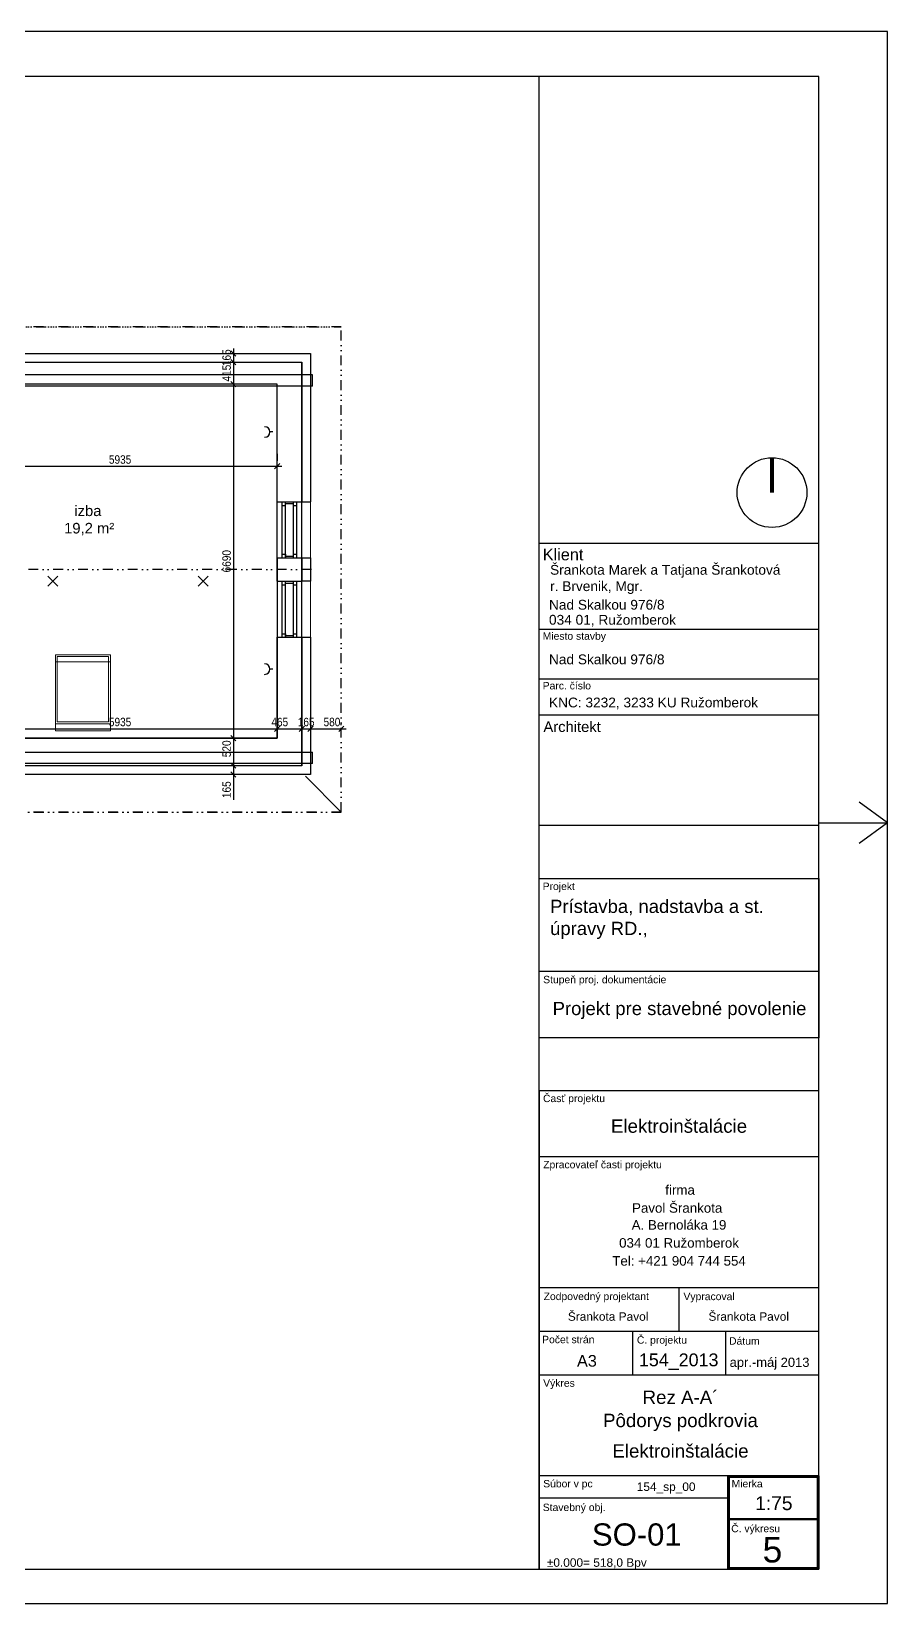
# Model space of a CAD drawing. Header units: millimetres. Extents: x 0 to 97365, y 0 to 29700.
# Drawn here: x 81189 to 97365, y 0 to 29700 of the extents above; entities that cross this region are included whole.
import ezdxf
from ezdxf.enums import TextEntityAlignment as Align
from ezdxf.lldxf.tags import DXFTag

# ---------------------------------------------------------------- set-up
doc = ezdxf.new("R2010")
doc.units = ezdxf.units.MM
doc.linetypes.add('DIVIDE2', pattern=[0.625, 0.25, -0.125, 0, -0.125, 0, -0.125])
for name, color, linetype in [('budovy', 3, 'Continuous'), ('EL_SVE', 52, 'Continuous'), ('EL_ZAS', 84, 'Continuous'), ('KOTY', 96, 'Continuous'), ('MUR_POH', 64, 'Continuous'), ('MUR_REZ', 3, 'Continuous'), ('OCE-POH', 151, 'Continuous'), ('POP', 7, 'Continuous'), ('POP_100', 8, 'Continuous'), ('POP_TXT', 7, 'Continuous'), ('RAM_100', 160, 'Continuous'), ('SAD_REZ', 9, 'Continuous'), ('TXT_50_MIESTN', 7, 'Continuous')]:
    doc.layers.add(name, color=color, linetype=linetype)
doc.layers.add('NOVE_MUR_YTONG', color=8, linetype='Continuous', lineweight=5)
doc.layers.add('zariadenie_INTERIER_hr_0_15', color=8, linetype='Continuous', lineweight=15)
doc.styles.add('ARIAL', font='ARIAL.TTF', dxfattribs={"height": 250})
doc.styles.add('ROMANS', font='ARIAL.TTF', dxfattribs={"width": 0.85})
doc.styles.add('txt', font='ARIAL.TTF', dxfattribs={"height": 0.2})
tags = doc.linetypes.add('DASHDOT', pattern=[25.4, 12.7, -6.35, 0, -6.35]).pattern_tags.tags
tags[10:11] = [DXFTag(74, 4), DXFTag(75, 0), DXFTag(340, '0'), DXFTag(46, 1.0), DXFTag(50, 0.0), DXFTag(44, 0.0), DXFTag(45, 0.0)]
tags[8:9] = [DXFTag(74, 4), DXFTag(75, 0), DXFTag(340, '0'), DXFTag(46, 1.0), DXFTag(50, 0.0), DXFTag(44, 0.0), DXFTag(45, 0.0)]
tags[6:7] = [DXFTag(74, 4), DXFTag(75, 0), DXFTag(340, '0'), DXFTag(46, 1.0), DXFTag(50, 0.0), DXFTag(44, 0.0), DXFTag(45, 0.0)]
tags[4:5] = [DXFTag(74, 4), DXFTag(75, 0), DXFTag(340, '0'), DXFTag(46, 1.0), DXFTag(50, 0.0), DXFTag(44, 0.0), DXFTag(45, 0.0)]
doc.dimstyles.new('PAJO1-studia', dxfattribs={"dimtxt": 160, "dimasz": 100, "dimexe": 100, "dimexo": 250, "dimgap": 45, "dimtad": 1, "dimdec": 0, "dimrnd": 5, "dimtxsty": 'ROMANS', "dimblk": 'OBLIQUE', "dimcen": 200, "dimdle": 90, "dimadec": 0, "dimazin": 0, "dimtfac": 1, "dimtdec": 0, "dimtmove": 1, "dimatfit": 3, "dimfxl": 0, "dimarcsym": 0})

# ---------------------------------------------------------------- blocks, each defined once
blk = doc.blocks.new('Z_RAM_A_3_hp 1220')
at = {"layer": 'POP', "linetype": 'Continuous'}
blk.add_lwpolyline([(-288.5, -408), (-6.5, -408), (-6.5, -13), (-288.5, -13)], close=True, dxfattribs=at)
at = {"layer": 'RAM_100', "linetype": 'Continuous'}
for p, q in [((-147.5, 0), (-151.4, -5.38)), ((-147.5, -13), (-147.5, 0)), ((-147.5, 0), (-143.6, -5.38))]:
    blk.add_line(p, q, dxfattribs=at)
for points in [[(-297, -420), (0, -420), (0, 0), (-297, 0)], [(-288.5, -13), (-288.5, -408), (-6.5, -408), (-6.5, -13)]]:
    blk.add_lwpolyline(points, close=True, dxfattribs=at)
blk = doc.blocks.new('zasuvka')
at = {"layer": 'EL_ZAS', "color": 3}
blk.add_line((17552036, 14178800), (17552016, 14178800), dxfattribs=at)
blk.add_arc((17551979, 14178800), 37.1, 270, 90, dxfattribs=at)
blk = doc.blocks.new('_OBLIQUE')
at = {"color": 0, "linetype": 'ByBlock'}
blk.add_line((-0.5, -0.5), (0.5, 0.5), dxfattribs=at)
blk = doc.blocks.new('*D15')
at = {"layer": 'Defpoints', "color": 0}
for p in [(79898, 21471), (85831, 21485), (85831, 21471)]:
    blk.add_point(p, dxfattribs=at)
at = {"layer": 'KOTY', "color": 0, "lineweight": -2}
for p, q in [((79898, 21721), (79898, 21585)), ((85831, 21721), (85831, 21585)), ((79808, 21485), (85921, 21485))]:
    blk.add_line(p, q, dxfattribs=at)
at = {"layer": 'KOTY', "color": 0, "lineweight": -2, "xscale": 100, "yscale": 100, "zscale": 100, "rotation": 180}
blk.add_blockref('_OBLIQUE', (79898, 21485), dxfattribs=at)
at = {"layer": 'KOTY', "color": 0, "lineweight": -2, "xscale": 100, "yscale": 100, "zscale": 100}
blk.add_blockref('_OBLIQUE', (85831, 21485), dxfattribs=at)
at = {"layer": 'KOTY', "color": 0, "insert": (82864, 21612), "char_height": 160, "attachment_point": 5, "style": 'ROMANS'}
blk.add_mtext('5935', dxfattribs=at)
blk = doc.blocks.new('*D16')
at = {"layer": 'Defpoints', "color": 0}
for p in [(85164, 23618), (85004, 23453), (85164, 23453)]:
    blk.add_point(p, dxfattribs=at)
at = {"layer": 'KOTY', "color": 0, "lineweight": -2}
for p, q in [((84914, 23618), (84904, 23618)), ((85004, 23708), (85004, 23363)), ((84914, 23453), (84904, 23453))]:
    blk.add_line(p, q, dxfattribs=at)
at = {"layer": 'KOTY', "color": 0, "lineweight": -2, "xscale": 100, "yscale": 100, "zscale": 100}
for p, rotation in [((85004, 23618), 90), ((85004, 23453), 270)]:
    blk.add_blockref('_OBLIQUE', p, dxfattribs=dict(at, rotation=rotation))
at = {"layer": 'KOTY', "color": 0, "insert": (84877, 23536), "char_height": 160, "attachment_point": 5, "rotation": 90, "style": 'ROMANS'}
blk.add_mtext('165', dxfattribs=at)
blk = doc.blocks.new('*D17')
at = {"layer": 'Defpoints', "color": 0}
for p in [(85164, 23453), (85004, 23037), (85164, 23037)]:
    blk.add_point(p, dxfattribs=at)
at = {"layer": 'KOTY', "color": 0, "lineweight": -2}
for p, q in [((85004, 23543), (85004, 22947)), ((84914, 23453), (84904, 23453)), ((84914, 23037), (84904, 23037))]:
    blk.add_line(p, q, dxfattribs=at)
at = {"layer": 'KOTY', "color": 0, "lineweight": -2, "xscale": 100, "yscale": 100, "zscale": 100}
for p, rotation in [((85004, 23453), 90), ((85004, 23037), 270)]:
    blk.add_blockref('_OBLIQUE', p, dxfattribs=dict(at, rotation=rotation))
at = {"layer": 'KOTY', "color": 0, "insert": (84877, 23245), "char_height": 160, "attachment_point": 5, "rotation": 90, "style": 'ROMANS'}
blk.add_mtext('415', dxfattribs=at)
blk = doc.blocks.new('*D18')
at = {"layer": 'Defpoints', "color": 0}
for p in [(85164, 23037), (85004, 16347), (85164, 16347)]:
    blk.add_point(p, dxfattribs=at)
at = {"layer": 'KOTY', "color": 0, "lineweight": -2}
for p, q in [((84914, 23037), (84904, 23037)), ((85004, 23127), (85004, 16257)), ((84914, 16347), (84904, 16347))]:
    blk.add_line(p, q, dxfattribs=at)
at = {"layer": 'KOTY', "color": 0, "lineweight": -2, "xscale": 100, "yscale": 100, "zscale": 100}
for p, rotation in [((85004, 23037), 90), ((85004, 16347), 270)]:
    blk.add_blockref('_OBLIQUE', p, dxfattribs=dict(at, rotation=rotation))
at = {"layer": 'KOTY', "color": 0, "insert": (84877, 19692), "char_height": 160, "attachment_point": 5, "rotation": 90, "style": 'ROMANS'}
blk.add_mtext('6690', dxfattribs=at)
blk = doc.blocks.new('*D19')
at = {"layer": 'Defpoints', "color": 0}
for p in [(85164, 16347), (85004, 15829), (85164, 15829)]:
    blk.add_point(p, dxfattribs=at)
at = {"layer": 'KOTY', "color": 0, "lineweight": -2}
for p, q in [((84914, 16347), (84904, 16347)), ((85004, 16437), (85004, 15739)), ((84914, 15829), (84904, 15829))]:
    blk.add_line(p, q, dxfattribs=at)
at = {"layer": 'KOTY', "color": 0, "lineweight": -2, "xscale": 100, "yscale": 100, "zscale": 100}
for p, rotation in [((85004, 16347), 90), ((85004, 15829), 270)]:
    blk.add_blockref('_OBLIQUE', p, dxfattribs=dict(at, rotation=rotation))
at = {"layer": 'KOTY', "color": 0, "insert": (84877, 16148), "char_height": 160, "attachment_point": 5, "rotation": 90, "style": 'ROMANS'}
blk.add_mtext('520', dxfattribs=at)
blk = doc.blocks.new('*D20')
at = {"layer": 'Defpoints', "color": 0}
for p in [(85164, 15829), (85004, 15664), (85164, 15664)]:
    blk.add_point(p, dxfattribs=at)
at = {"layer": 'KOTY', "color": 0, "lineweight": -2}
for p, q in [((84914, 15829), (84904, 15829)), ((85004, 15919), (85004, 15664)), ((84914, 15664), (84904, 15664)), ((85004, 15664), (85004, 15186))]:
    blk.add_line(p, q, dxfattribs=at)
at = {"layer": 'KOTY', "color": 0, "lineweight": -2, "xscale": 100, "yscale": 100, "zscale": 100}
for p, rotation in [((85004, 15829), 90), ((85004, 15664), 270)]:
    blk.add_blockref('_OBLIQUE', p, dxfattribs=dict(at, rotation=rotation))
at = {"layer": 'KOTY', "color": 0, "insert": (84877, 15375), "char_height": 160, "attachment_point": 5, "rotation": 90, "style": 'ROMANS'}
blk.add_mtext('165', dxfattribs=at)
blk = doc.blocks.new('*D44')
at = {"layer": 'Defpoints', "color": 0}
for p in [(79898, 16347), (85831, 16526), (85831, 16347)]:
    blk.add_point(p, dxfattribs=at)
at = {"layer": 'KOTY', "color": 0, "lineweight": -2}
for p, q in [((79808, 16526), (85921, 16526)), ((79898, 16597), (79898, 16626)), ((85831, 16597), (85831, 16626))]:
    blk.add_line(p, q, dxfattribs=at)
at = {"layer": 'KOTY', "color": 0, "lineweight": -2, "xscale": 100, "yscale": 100, "zscale": 100, "rotation": 180}
blk.add_blockref('_OBLIQUE', (79898, 16526), dxfattribs=at)
at = {"layer": 'KOTY', "color": 0, "lineweight": -2, "xscale": 100, "yscale": 100, "zscale": 100}
blk.add_blockref('_OBLIQUE', (85831, 16526), dxfattribs=at)
at = {"layer": 'KOTY', "color": 0, "insert": (82864, 16653), "char_height": 160, "attachment_point": 5, "style": 'ROMANS'}
blk.add_mtext('5935', dxfattribs=at)
blk = doc.blocks.new('*D45')
at = {"layer": 'Defpoints', "color": 0}
for p in [(85831, 16347), (86298, 16526), (86298, 16347)]:
    blk.add_point(p, dxfattribs=at)
at = {"layer": 'KOTY', "color": 0, "lineweight": -2}
for p, q in [((85741, 16526), (86388, 16526)), ((85831, 16597), (85831, 16626)), ((86298, 16597), (86298, 16626))]:
    blk.add_line(p, q, dxfattribs=at)
at = {"layer": 'KOTY', "color": 0, "lineweight": -2, "xscale": 100, "yscale": 100, "zscale": 100, "rotation": 180}
blk.add_blockref('_OBLIQUE', (85831, 16526), dxfattribs=at)
at = {"layer": 'KOTY', "color": 0, "lineweight": -2, "xscale": 100, "yscale": 100, "zscale": 100}
blk.add_blockref('_OBLIQUE', (86298, 16526), dxfattribs=at)
at = {"layer": 'KOTY', "color": 0, "insert": (85881, 16653), "char_height": 160, "attachment_point": 5, "style": 'ROMANS'}
blk.add_mtext('465', dxfattribs=at)
blk = doc.blocks.new('*D46')
at = {"layer": 'Defpoints', "color": 0}
for p in [(86298, 16347), (86462, 16526), (86462, 16347)]:
    blk.add_point(p, dxfattribs=at)
at = {"layer": 'KOTY', "color": 0, "lineweight": -2}
for p, q in [((86208, 16526), (86552, 16526)), ((86298, 16597), (86298, 16626)), ((86462, 16597), (86462, 16626))]:
    blk.add_line(p, q, dxfattribs=at)
at = {"layer": 'KOTY', "color": 0, "lineweight": -2, "xscale": 100, "yscale": 100, "zscale": 100, "rotation": 180}
blk.add_blockref('_OBLIQUE', (86298, 16526), dxfattribs=at)
at = {"layer": 'KOTY', "color": 0, "lineweight": -2, "xscale": 100, "yscale": 100, "zscale": 100}
blk.add_blockref('_OBLIQUE', (86462, 16526), dxfattribs=at)
at = {"layer": 'KOTY', "color": 0, "insert": (86380, 16653), "char_height": 160, "attachment_point": 5, "style": 'ROMANS'}
blk.add_mtext('165', dxfattribs=at)
blk = doc.blocks.new('*D47')
at = {"layer": 'Defpoints', "color": 0}
for p in [(86462, 16347), (87044, 16526), (87044, 16347)]:
    blk.add_point(p, dxfattribs=at)
at = {"layer": 'KOTY', "color": 0, "lineweight": -2}
for p, q in [((86372, 16526), (87134, 16526)), ((86462, 16597), (86462, 16626)), ((87044, 16597), (87044, 16626))]:
    blk.add_line(p, q, dxfattribs=at)
at = {"layer": 'KOTY', "color": 0, "lineweight": -2, "xscale": 100, "yscale": 100, "zscale": 100, "rotation": 180}
blk.add_blockref('_OBLIQUE', (86462, 16526), dxfattribs=at)
at = {"layer": 'KOTY', "color": 0, "lineweight": -2, "xscale": 100, "yscale": 100, "zscale": 100}
blk.add_blockref('_OBLIQUE', (87044, 16526), dxfattribs=at)
at = {"layer": 'KOTY', "color": 0, "insert": (86867, 16653), "char_height": 160, "attachment_point": 5, "style": 'ROMANS'}
blk.add_mtext('580', dxfattribs=at)

msp = doc.modelspace()

# ---------------------------------------------------------------- linework, layer by layer
at = {"layer": 'budovy', "color": 8}
for points in [[(85831.1, 20813.5), (85831.1, 23037.2), (79897.7, 23037.2), (79897.7, 19417.8)], [(85831.1, 19313.2), (85831.1, 19756.4)], [(77349.6, 14846.5), (78751.1, 14846.5), (78751.1, 16346.5), (85831.1, 16346.5), (85831.1, 18256.1)]]:
    msp.add_lwpolyline(points, dxfattribs=at)
at = {"layer": 'EL_SVE', "color": 3}
for p, q in [((81688.9, 19218.9), (81500.3, 19407.5)), ((81500.3, 19218.9), (81688.9, 19407.5)), ((84525.4, 19218.9), (84336.8, 19407.5)), ((84336.8, 19218.9), (84525.4, 19407.5))]:
    msp.add_line(p, q, dxfattribs=at)
at = {"layer": 'MUR_POH', "color": 8}
for p, q in [((86497.7, 23214.1), (63231.1, 23214.1)), ((86497.7, 23000.7), (63231.1, 23000.7)), ((86297.7, 19756.4), (86297.7, 19313.2)), ((86297.7, 15829.5), (86297.7, 18256.1)), ((78807.7, 16081.7), (86497.7, 16081.7)), ((86497.7, 15868.3), (79021.1, 15868.3))]:
    msp.add_line(p, q, dxfattribs=at)
at = {"layer": 'MUR_POH'}
msp.add_lwpolyline([(56565, 28850), (56565, 650), (90785, 650), (90785, 28850)], close=True, dxfattribs=at)
at = {"layer": 'MUR_POH', "color": 8, "linetype": 'DIVIDE2', "ltscale": 750}
for points in [[(62991.4, 14951.5), (73346.7, 14951.5), (73346.7, 13416.1), (80295.4, 13416.1), (80295.4, 14951.5), (87043.8, 14951.5), (87043.8, 24118.1), (62991.4, 24118.1), (62991.4, 14951.5)], [(87043.8, 14951.5), (80295.4, 14951.5), (80295.4, 13416.1), (73346.7, 13416.1), (73346.7, 14951.5), (62991.4, 14951.5), (62991.4, 24118.1), (87043.8, 24118.1)], [(86477.7, 19534.8), (62991.4, 19534.8)]]:
    msp.add_lwpolyline(points, dxfattribs=at)
at = {"layer": 'MUR_POH', "color": 8}
for points in [[(63936.4, 20813.5), (63936.4, 22986.8), (63936.4, 23453.5), (86297.7, 23453.5), (86297.7, 20813.5)], [(85831.1, 19756.4), (85831.1, 20813.5)], [(86297.7, 19756.4), (86297.7, 20813.5)], [(85831.1, 19313.2), (85831.1, 18256.1)], [(86297.7, 18256.1), (86297.7, 19313.2)]]:
    msp.add_lwpolyline(points, dxfattribs=at)
at = {"layer": 'MUR_POH', "color": 8, "flags": 128}
for points in [[(86497.7, 23000.7), (86497.7, 23214.1)], [(86297.7, 18256.1), (86297.7, 15828.5), (79084.4, 15828.5), (79084.4, 14196.1), (79021.1, 14196.1)], [(86497.7, 15868.3), (86497.7, 16081.7)]]:
    msp.add_lwpolyline(points, dxfattribs=at)
at = {"layer": 'MUR_POH', "color": 8, "linetype": 'DASHDOT', "ltscale": 10}
msp.add_lwpolyline([(87043.8, 14951.5), (86364.4, 15630.9)], dxfattribs=at)
at = {"layer": 'MUR_REZ', "color": 8}
for p, q in [((86297.7, 20813.5), (86297.7, 23453.5)), ((86297.7, 19313.2), (86297.7, 19806.8)), ((86462.4, 19756.4), (86462.4, 19313.2))]:
    msp.add_line(p, q, dxfattribs=at)
for points in [[(63771.7, 20813.5), (63771.7, 22986.8), (63771.7, 23618.1), (86462.4, 23618.1), (86462.4, 20813.5)], [(63936.4, 20813.5), (63936.4, 22986.8), (63936.4, 22986.8), (63936.4, 23453.5), (86297.7, 23453.5), (86297.7, 20813.5)], [(85831.1, 20813.5), (86297.7, 20813.5)], [(86297.7, 20813.5), (86462.4, 20813.5)], [(85831.1, 19756.4), (85831.1, 19313.2)], [(85831.1, 19756.4), (86297.7, 19756.4)], [(86297.7, 19756.4), (86297.7, 19313.2)], [(86297.7, 19756.4), (86297.7, 19313.2)], [(85831.1, 19313.2), (86297.7, 19313.2)], [(85831.1, 18256.1), (85831.1, 16346.5), (78751.1, 16346.5), (78751.1, 16213.2)], [(86462.4, 18256.1), (86462.4, 15663.9), (79249.1, 15663.9), (79249.1, 14031.5), (79021.1, 14031.5)], [(85831.1, 18256.1), (86297.7, 18256.1)], [(86297.7, 18256.1), (86462.4, 18256.1)]]:
    msp.add_lwpolyline(points, dxfattribs=at)
at = {"layer": 'MUR_REZ', "color": 8, "flags": 128}
for points in [[(86297.7, 19756.4), (86462.4, 19756.4)], [(86462.4, 19313.2), (86297.7, 19313.2)]]:
    msp.add_lwpolyline(points, dxfattribs=at)
at = {"layer": 'NOVE_MUR_YTONG'}
msp.add_lwpolyline([(86462.4, 20813.5), (86462.4, 18256.1)], dxfattribs=at)
at = {"layer": 'OCE-POH', "color": 8}
for p, q in [((85924.4, 19756.4), (85924.4, 20813.5)), ((85991.1, 19756.4), (85991.1, 20813.5)), ((86137.7, 19756.4), (86137.7, 20813.5)), ((86204.4, 19756.4), (86204.4, 20813.5)), ((85924.4, 18256.1), (85924.4, 19313.2)), ((85991.1, 18256.1), (85991.1, 19313.2)), ((86137.7, 18256.1), (86137.7, 19313.2)), ((86204.4, 18256.1), (86204.4, 19313.2))]:
    msp.add_line(p, q, dxfattribs=at)
for points in [[(85924.4, 20746.8), (85991.1, 20746.8)], [(85991.1, 20780.2), (86137.7, 20780.2)], [(86137.7, 20746.8), (86204.4, 20746.8)], [(85924.4, 19823.1), (85991.1, 19823.1)], [(85991.1, 19823.1), (85991.1, 19756.4)], [(85991.1, 19789.7), (86137.7, 19789.7)], [(86137.7, 19823.1), (86204.4, 19823.1)], [(85924.4, 19246.5), (85991.1, 19246.5)], [(85991.1, 19279.9), (86137.7, 19279.9)], [(86137.7, 19246.5), (86204.4, 19246.5)], [(85924.4, 18322.8), (85991.1, 18322.8)], [(85991.1, 18322.8), (85991.1, 18256.1)], [(85991.1, 18289.5), (86137.7, 18289.5)], [(86137.7, 18322.8), (86204.4, 18322.8)]]:
    msp.add_lwpolyline(points, dxfattribs=at)
at = {"layer": 'POP_100'}
for p, q in [((90785, 650), (90785, 28850)), ((96065, 650), (96065, 28850)), ((96065, 20024.8), (90785, 20024.8)), ((96065, 18402.8), (90785, 18402.8)), ((96065, 17463), (90785, 17463)), ((96065, 16780.8), (90785, 16780.8)), ((94345, 1594), (96060, 1594)), ((90785, 650), (96065, 650))]:
    msp.add_line(p, q, dxfattribs=at)
at = {"layer": 'POP_100', "color": 3}
msp.add_line((96065, 10687.9), (90785, 10687.9), dxfattribs=at)
for points in [[(90785, 13699.6), (96065, 13699.6), (96065, 10687.9), (90785, 10687.9)], [(96065, 9688), (90785, 9688), (90785, 650), (96065, 650)], [(94345, 2414), (96065, 2414), (96065, 650), (94345, 650)]]:
    msp.add_lwpolyline(points, close=True, dxfattribs=at)
at = {"layer": 'POP_100', "const_width": 40}
msp.add_lwpolyline([(94365, 2394), (96045, 2394), (96045, 670), (94365, 670)], close=True, dxfattribs=at)
at = {"layer": 'POP_100', "const_width": 40, "flags": 128}
msp.add_lwpolyline([(94365, 1594), (96045, 1594)], dxfattribs=at)
at = {"layer": 'POP_TXT'}
for p, q in [((96065, 14699.6), (90785, 14699.6)), ((96065, 11937.9), (90785, 11937.9)), ((96065, 10687.9), (90785, 10687.9)), ((96065, 9688), (90785, 9688)), ((96065, 8438), (90785, 8438)), ((96065, 8438), (90785, 8438)), ((96065, 5962), (90785, 5962)), ((93425, 5138), (93425, 5962)), ((96065, 5138), (90785, 5138)), ((92545, 5138), (92545, 4314)), ((94305, 5138), (94305, 4314)), ((96065, 4314), (90785, 4314)), ((96065, 2414), (90785, 2414)), ((96065, 2414), (90785, 2414)), ((94345, 650), (94345, 2414)), ((94345, 1994), (90785, 1994))]:
    msp.add_line(p, q, dxfattribs=at)
at = {"layer": 'TXT_50_MIESTN', "const_width": 75}
msp.add_lwpolyline([(95181.9, 20987.9), (95181.9, 21646.9)], dxfattribs=at)
at = {"layer": 'TXT_50_MIESTN'}
msp.add_circle((95181.9, 20987.9), 659, dxfattribs=at)
at = {"layer": 'zariadenie_INTERIER_hr_0_15', "color": 8, "flags": 128}
for points in [[(82681, 16622.4), (82681, 17925.8), (81641, 17925.8), (81641, 16622.4)], [(81641, 17925.8), (81641, 16489.1), (82681, 16489.1), (82681, 17925.8)], [(82647.6, 16655.8), (82647.6, 17892.5), (81674.3, 17892.5), (81674.3, 16655.8)], [(82681, 16489.1), (82681, 17792.5), (81641, 17792.5), (81641, 16489.1)]]:
    msp.add_lwpolyline(points, close=True, dxfattribs=at)

# ---------------------------------------------------------------- block references
at = {"layer": 'MUR_POH', "ltscale": 0.3, "xscale": 100, "yscale": 100, "zscale": 100, "rotation": -89.9999999999365}
msp.add_blockref('Z_RAM_A_3_hp 1220', (97365, 0), dxfattribs=at)
at = {"layer": 'SAD_REZ', "xscale": 2.666666666667731, "yscale": 2.666666666667731, "zscale": 2.666666666667731}
for p in [(-46719681.8, -37788000), (-46719681.8, -37792480.4)]:
    msp.add_blockref('zasuvka', p, dxfattribs=at)

# ---------------------------------------------------------------- texts
at = {"layer": 'POP_TXT', "linetype": 'Continuous', "style": 'txt', "width": 1.000028}
for s, height, p in [('Klient', 220, (90849.5, 19818.5)), ('Architekt', 199.42, (90862.7, 16565.3))]:
    msp.add_text(s, height=height, rotation=0.00003, dxfattribs=at).set_placement(p, align=Align.MIDDLE_LEFT)
at = {"layer": 'POP_TXT', "linetype": 'Continuous', "style": 'txt'}
for s, rotation, p in [('Miesto stavby', 0.00003, (90848.6, 18278.1)), ('Parc. číslo', 0.00003, (90848.6, 17339.7)), ('Projekt ', 0.00003, (90848.5, 13549.6)), ('Stupeň proj. dokumentácie', 0.00003, (90858.4, 11788.9)), ('Časť projektu', 0.00003, (90855.1, 9543.4)), ('Zpracovateľ časti projektu', 0.00003, (90858.5, 8293.4)), ('Zodpovedný projektant', 359.99997, (90866.8, 5803.1)), ('Vypracoval', 359.99997, (93509, 5802)), ('Počet strán', 0.00003, (90838.4, 4988.5)), ('Č. projektu', 359.99997, (92629, 4980.1)), ('Dátum', 0.00003, (94370.5, 4961.3)), ('Výkres', 0.00003, (90858.4, 4165)), ('Súbor v pc', 0.00003, (90858.4, 2265)), ('Mierka', 0.00003, (94418.4, 2265)), ('Stavebný obj.', 0.00003, (90850.5, 1817.3)), ('Č. výkresu', 0.00003, (94410.5, 1417.3))]:
    msp.add_text(s, height=140, rotation=rotation, dxfattribs=at).set_placement(p, align=Align.MIDDLE_LEFT)
msp.add_text('Projekt pre stavebné povolenie', height=250, rotation=360, dxfattribs=at).set_placement((93434.2, 11117.4), align=Align.CENTER)
at = {"layer": 'POP_TXT', "style": 'txt'}
for s, height, p in [('Elektroinštalácie', 253, (93425, 8894)), ('firma', 180, (93445, 7723.6)), ('firma', 180, (93445, 7723.6)), ('Pavol Šrankota ', 180, (93425, 7383.6)), ('A. Bernoláka 19', 180, (93425, 7063.6)), ('034 01 Ružomberok', 180, (93425, 6723.6)), ('Tel: +421 904 744 554', 180, (93425, 6383.6)), ('Šrankota Pavol', 160.6, (92085.3, 5342.4)), ('Šrankota Pavol', 160.6, (94741.7, 5342.4)), ('A3', 220, (91684.1, 4475.1)), ('Rez A-A´', 253, (93452.3, 3771.1)), ('Pôdorys podkrovia', 253, (93452.3, 3333)), ('Elektroinštalácie', 253, (93452.3, 2756.7)), ('1:75', 260, (95216.2, 1765.6))]:
    msp.add_text(s, height=height, dxfattribs=at).set_placement(p, align=Align.CENTER)
for s, height, p in [('154_2013', 242, (93418.2, 4483)), ('apr.-máj 2013', 175, (95135.3, 4470.7)), ('154_sp_00', 160.6, (93181.7, 2127.2)), ('±0.000= 518,0 Bpv', 160.6, (91871, 694.4))]:
    msp.add_text(s, height=height, rotation=360, dxfattribs=at).set_placement(p, align=Align.CENTER)
msp.add_text('SO-01', height=420, dxfattribs=at).set_placement((91779.2, 968.5), align=Align.BOTTOM_LEFT)
msp.add_text('5', height=480, dxfattribs=at).set_placement((95189.9, 1016.5), align=Align.MIDDLE_CENTER)
at = {"layer": 'POP_TXT', "linetype": 'Continuous', "insert": (90988.6, 13296.3), "char_height": 250, "width": 5096.425, "attachment_point": 1, "style": 'txt'}
msp.add_mtext('{Prístavba, nadstavba a st. úpravy RD., }', dxfattribs=at)
at = {"layer": 'TXT_50_MIESTN', "color": 8, "style": 'ARIAL'}
for s, p in [('izba', (82255.4, 20544.5)), ('19,2 m²', (82280, 20216.1))]:
    msp.add_text(s, height=200, dxfattribs=at).set_placement(p, align=Align.CENTER)
at = {"layer": 'TXT_50_MIESTN', "style": 'txt'}
for s, p in [('Nad Skalkou 976/8', (90967.7, 18776.5)), ('034 01, Ružomberok', (90967.7, 18492.5))]:
    msp.add_text(s, height=185, dxfattribs=at).set_placement(p)
for s, p in [('Nad Skalkou 976/8', (90967.7, 17837.4)), ('KNC: 3232, 3233 KU Ružomberok', (90967.7, 17022.8))]:
    msp.add_text(s, height=185, dxfattribs=at).set_placement(p, align=Align.MIDDLE_LEFT)
at = {"layer": 'TXT_50_MIESTN', "insert": (90988.6, 19621.4), "char_height": 185, "width": 4433.61, "attachment_point": 1, "style": 'txt'}
msp.add_mtext('{Šrankota Marek a Tatjana Šrankotová r. Brvenik, Mgr.}', dxfattribs=at)

# ---------------------------------------------------------------- dimensions: what is measured, and where the dimension line sits
at = {"layer": 'KOTY', "color": 8}
for base, p1, p2, picture, middle in [((85003.5, 23453.5), (85164.4, 23618.1), (85164.4, 23453.5), '*D16', (85003.5, 23535.8)), ((85003.5, 15828.5), (85164.4, 16346.5), (85164.4, 15828.5), '*D19', (85003.5, 16147.5))]:
    dim = msp.add_linear_dim(base=base, p1=p1, p2=p2, angle=90, dimstyle='PAJO1-studia', override={"dimtmove": 0}, dxfattribs=at)
    dim.commit()
    dim.dimension.update_dxf_attribs({"geometry": picture, "text_midpoint": middle, "dimtype": 160})
for base, p1, p2, picture, middle in [((85003.5, 23037.2), (85164.4, 23453.5), (85164.4, 23037.2), '*D17', (84876.8, 23245.3)), ((85003.5, 16346.5), (85164.4, 23037.2), (85164.4, 16346.5), '*D18', (84876.8, 19691.9)), ((85003.5, 15663.9), (85164.4, 15828.5), (85164.4, 15663.9), '*D20', (84876.8, 15374.7))]:
    dim = msp.add_linear_dim(base=base, p1=p1, p2=p2, angle=90, dimstyle='PAJO1-studia', override={"dimtmove": 0}, dxfattribs=at)
    dim.commit()
    dim.dimension.update_dxf_attribs({"geometry": picture, "text_midpoint": middle})
for base, p1, p2, picture, middle in [((85831.1, 21485.5), (79897.7, 21470.8), (85831.1, 21470.8), '*D15', (82864.4, 21612.2)), ((85831.1, 16526.2), (79897.7, 16346.5), (85831.1, 16346.5), '*D44', (82864.4, 16652.9))]:
    dim = msp.add_linear_dim(base=base, p1=p1, p2=p2, dimstyle='PAJO1-studia', override={"dimtmove": 0}, dxfattribs=at)
    dim.commit()
    dim.dimension.update_dxf_attribs({"geometry": picture, "text_midpoint": middle})
for base, p1, p2, picture, middle in [((86297.7, 16526.2), (85831.1, 16346.5), (86297.7, 16346.5), '*D45', (85880.9, 16526.2)), ((86462.4, 16526.2), (86297.7, 16346.5), (86462.4, 16346.5), '*D46', (86380.1, 16526.2)), ((87043.8, 16526.2), (86462.4, 16346.5), (87043.8, 16346.5), '*D47', (86867.5, 16526.2))]:
    dim = msp.add_linear_dim(base=base, p1=p1, p2=p2, dimstyle='PAJO1-studia', override={"dimtmove": 0}, dxfattribs=at)
    dim.commit()
    dim.dimension.update_dxf_attribs({"geometry": picture, "text_midpoint": middle, "dimtype": 160})

doc.saveas('drawing.dxf')
